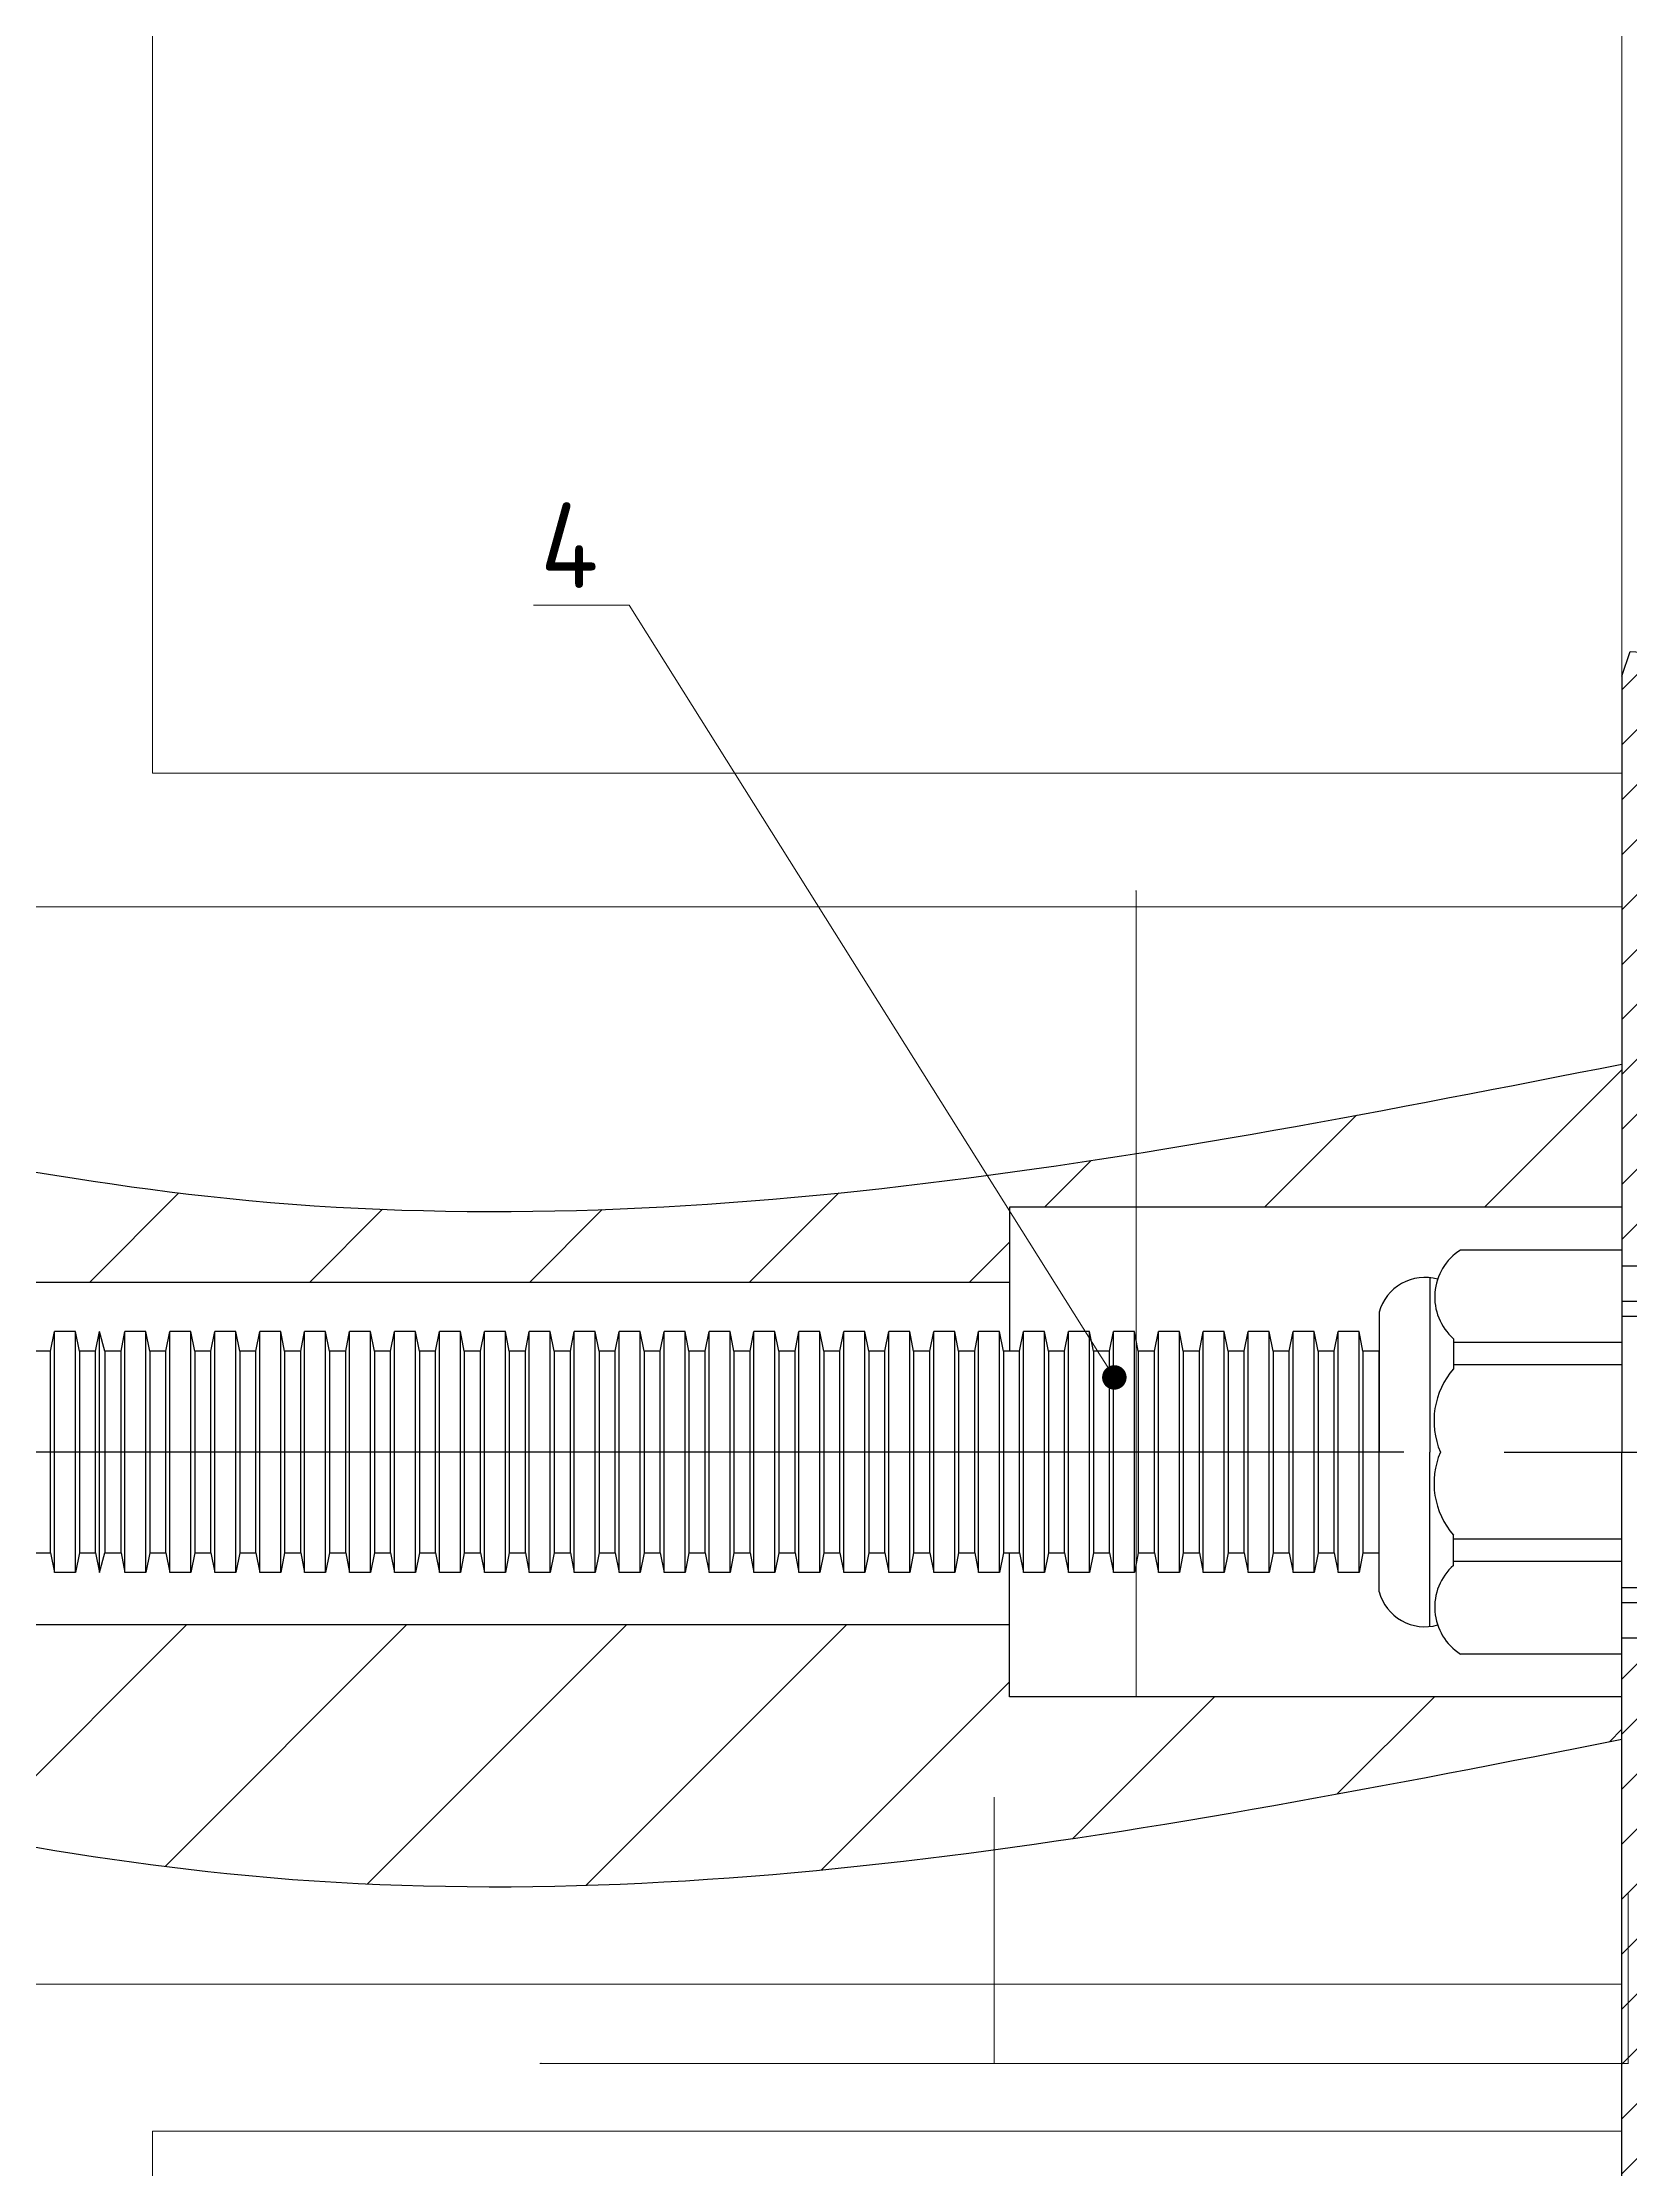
# Model space of a CAD drawing. Header units: millimetres. Extents: x -495897 to 1376592, y -28539 to 470976.
# Drawn here: x 317042 to 323525, y 253245 to 261932 of the extents above; entities that cross this region are included whole.
import ezdxf
from ezdxf import colors
from ezdxf.entities.mleader import LeaderData, LeaderLine
from ezdxf.math import Vec2, Vec3

# ---------------------------------------------------------------- set-up
doc = ezdxf.new("R2010")
doc.units = ezdxf.units.MM
doc.linetypes.add('K5LT_BASIC', pattern=[0])
doc.styles.add('ISOCPEUR', font='isocpeur.ttf', dxfattribs={"width": 0.9, "height": 350})
doc.styles.add('ГОСТ', font='')
doc.styles.get('ГОСТ').set_extended_font_data('GOST 2.304 type A')
doc.dimstyles.new('ГОСТ', dxfattribs={"dimtxt": 2.5, "dimasz": 2.5, "dimexe": 1.25, "dimexo": 0, "dimgap": 1, "dimtad": 1, "dimtxsty": 'ГОСТ', "dimblk": 'ARCHTICK', "dimcen": 2.5, "dimaunit": 1, "dimadec": 3, "dimazin": 0, "dimtfac": 1, "dimtmove": 0, "dimatfit": 3, "dimldrblk": 'DOTSMALL', "dimfxl": 1, "dimlwd": 13, "dimlwe": 13, "dimarcsym": 0})
pattern_1 = [(45, (219572.1, 432206.3), (-449.0128, 449.0128), [])]
pattern_2 = [(45, (308029.7, 256175.32), (-112.2532, 112.2532), [])]

# ---------------------------------------------------------------- blocks, each defined once
blk = doc.blocks.new('кирпичная стена')
at = {"linetype": 'K5LT_BASIC', "lineweight": 18}
for p, q in [((130, 309.24), (130, -7.84)), ((130, 95.24), (130, 263.87)), ((130, 95.24), (130, 263.87)), ((130, 107.24), (130, 195.24)), ((130, 106.16), (130, 194.16)), ((250, 194.16), (250, 106.16)), ((250, 106.16), (130, 106.16)), ((130, 7.24), (130, 95.24)), ((130, 95.24), (380, 95.24)), ((130, 78.08), (130, 95.24)), ((130, 6.16), (130, 94.16)), ((130, 7.24), (130, 15.43)), ((130, -6.76), (130, 7.24)), ((130, -6.76), (130, 7.24)), ((380, 7.24), (130, 7.24)), ((130, -131.23), (130, -4.76)), ((130, -4.76), (250, -4.76)), ((250, -4.76), (250, -92.76))]:
    blk.add_line(p, q, dxfattribs=at)
blk = doc.blocks.new('_ArchTick')
at = {"color": 0, "const_width": 0.15}
blk.add_lwpolyline([(-0.5, -0.5), (0.5, 0.5)], dxfattribs=at)
blk = doc.blocks.new('*D1064')
at = {"color": 0, "lineweight": 13, "transparency": 16777216}
for p, q in [((321507.7, 257175.3), (321507.7, 258469.5)), ((322201.8, 257175.3), (321506.4, 257175.3)), ((321507.7, 255175.3), (321507.7, 257175.3)), ((322201.8, 255175.3), (321506.4, 255175.3))]:
    blk.add_line(p, q, dxfattribs=at)
at = {"layer": 'Defpoints', "color": 0, "transparency": 16777216}
for p in [(321507.7, 257175.3), (322206.8, 257175.3), (322206.8, 255175.3)]:
    blk.add_point(p, dxfattribs=at)
at = {"color": 0, "lineweight": 13, "transparency": 16777216, "xscale": 3, "yscale": 3, "zscale": 3}
for p, rotation in [((321507.7, 257175.3), 90), ((321507.7, 255175.3), 270)]:
    blk.add_blockref('_ArchTick', p, dxfattribs=dict(at, rotation=rotation))
at = {"color": 0, "lineweight": 13, "transparency": 16777216, "insert": (321505.4, 258466), "char_height": 2.5, "attachment_point": 5, "rotation": 90, "style": 'ГОСТ'}
blk.add_mtext('%%C40', dxfattribs=at)
blk = doc.blocks.new('_DotSmall')
at = {"color": 0, "linetype": 'ByBlock', "const_width": 0.5}
blk.add_lwpolyline([(-0.0625, 0, 1), (0.0625, 0, 1)], format="xyb", close=True, dxfattribs=at)
blk = doc.blocks.new('_Dot')
at = {"color": 0, "linetype": 'ByBlock', "lineweight": -2}
blk.add_line((-0.5, 0), (-1, 0), dxfattribs=at)
at = {"color": 0, "linetype": 'ByBlock', "lineweight": 0, "const_width": 0.5}
blk.add_lwpolyline([(-0.25, 0, 1), (0.25, 0, 1)], format="xyb", close=True, dxfattribs=at)
blk = doc.blocks.new('*D1062')
at = {"color": 0, "lineweight": 13, "transparency": 16777216}
for p, q in [((320927.4, 254766.4), (320927.4, 253677.2)), ((323516.6, 254372.6), (323516.6, 253677.2)), ((320927.4, 253678.5), (319073.1, 253678.5)), ((323516.6, 253678.5), (320927.4, 253678.5))]:
    blk.add_line(p, q, dxfattribs=at)
at = {"layer": 'Defpoints', "color": 0, "transparency": 16777216}
for p in [(320927.4, 254771.4), (323516.6, 254377.6), (320927.4, 253678.5)]:
    blk.add_point(p, dxfattribs=at)
at = {"color": 0, "lineweight": 13, "transparency": 16777216, "xscale": 3, "yscale": 3, "zscale": 3, "rotation": 180}
blk.add_blockref('_ArchTick', (320927.4, 253678.5), dxfattribs=at)
at = {"color": 0, "lineweight": 13, "transparency": 16777216, "xscale": 3, "yscale": 3, "zscale": 3}
blk.add_blockref('_ArchTick', (323516.6, 253678.5), dxfattribs=at)
at = {"color": 0, "lineweight": 13, "transparency": 16777216, "insert": (319077.4, 253680.7), "char_height": 2.5, "attachment_point": 5, "style": 'ГОСТ'}
blk.add_mtext('min50', dxfattribs=at)

msp = doc.modelspace()

# ---------------------------------------------------------------- hatches: boundary and pattern name
h = msp.add_hatch()
h.set_pattern_fill('ANSI31', color=256, scale=50)
h.set_pattern_definition(pattern_2)
h.paths.add_polyline_path([(323490.678, 259344.254), (323524.391, 259445.391), (325209.995, 259344.254), (325951.662, 259124.46), (325951.662, 257061.44), (326066.013, 257061.44), (326066.013, 256934.927), (325838.304, 256934.927), (325838.304, 258962.654), (325209.995, 259160.613), (323641.949, 259248.705), (323641.949, 256934.927), (323490.678, 256934.927)])
h = msp.add_hatch()
h.set_pattern_fill('ANSI31', color=256, scale=200)
h.set_pattern_definition(pattern_1)
edge = h.paths.add_edge_path()
edge.add_spline(control_points=[(323490.678, 257759.785), (321595.795, 257387.873), (318048.36, 256691.612), (313823.641, 258214.95), (311603.84, 257509.023), (310990.678, 257314.029)], knot_values=[0, 0, 0, 0, 57.22245637, 107.12683209, 126.17245421, 126.17245421, 126.17245421, 126.17245421], degree=3, periodic=0)
edge.add_line((310990.678, 257314.029), (310990.678, 256868.214))
edge.add_line((310990.678, 256868.214), (320990.678, 256868.214))
edge.add_line((320990.678, 256868.214), (320990.678, 257175.316))
edge.add_line((320990.678, 257175.316), (323490.678, 257175.316))
edge.add_line((323490.678, 257175.316), (323490.678, 257759.785))
h = msp.add_hatch()
h.set_pattern_fill('ANSI31', color=256, scale=200)
h.set_pattern_definition(pattern_1)
edge = h.paths.add_edge_path()
edge.add_line((320990.678, 255468.994), (310990.678, 255468.994))
edge.add_line((310990.678, 255468.994), (310990.678, 254556.216))
edge.add_spline(control_points=[(310990.678, 254556.216), (311603.84, 254751.209), (313823.641, 255457.136), (318048.36, 253933.798), (321595.795, 254630.059), (323490.678, 255001.971)], knot_values=[0, 0, 0, 0, 19.04562211, 68.94999784, 126.17245421, 126.17245421, 126.17245421, 126.17245421], degree=3, periodic=0)
edge.add_line((323490.678, 255001.971), (323490.678, 255175.316))
edge.add_line((323490.678, 255175.316), (320990.678, 255175.316))
edge.add_line((320990.678, 255175.316), (320990.678, 255468.994))
h = msp.add_hatch()
h.set_pattern_fill('ANSI31', color=256, scale=50)
h.set_pattern_definition(pattern_2)
h.paths.add_polyline_path([(323490.678, 255415.704), (323641.949, 255415.704), (323641.949, 253101.926), (325209.995, 253190.019), (325838.304, 253387.978), (325838.304, 255415.704), (326066.013, 255415.704), (326066.013, 255289.192), (325951.662, 255289.192), (325951.662, 253226.172), (325209.995, 253006.377), (323524.391, 252905.241), (323490.678, 253006.377)])

# ---------------------------------------------------------------- linework, layer by layer
at = {"color": 0}
for p in [(323490.678, 259344.254), (323490.678, 253006.377)]:
    msp.add_line(p, (323490.678, 256175.316), dxfattribs=at)
for p, q in [((323490.678, 257175.316), (320990.678, 257175.316)), ((320990.678, 257175.316), (320990.678, 256587.338)), ((323490.678, 257000.316), (322831.53, 257000.316)), ((323490.678, 257000.316), (323490.678, 256175.316)), ((322705.749, 256887.744), (322705.749, 256175.316)), ((323641.949, 256934.927), (323490.678, 256934.927)), ((320990.678, 256868.214), (310990.678, 256868.214)), ((323641.949, 256790.705), (323490.678, 256790.705)), ((322499.313, 256746.301), (322499.313, 256175.316)), ((323641.949, 256729.596), (323490.678, 256729.596)), ((317075.413, 256587.338), (317091.316, 256667.816)), ((317176.976, 256667.816), (317091.316, 256667.816)), ((317091.316, 255682.816), (317091.316, 256667.816)), ((317192.879, 256587.338), (317176.976, 256667.816)), ((317176.976, 255682.816), (317176.976, 256667.816)), ((317258.858, 256587.338), (317274.761, 256667.816)), ((317296.885, 256587.338), (317274.761, 256667.816)), ((317274.761, 255682.816), (317274.761, 256667.816)), ((317362.864, 256587.338), (317378.767, 256667.816)), ((317464.427, 256667.816), (317378.767, 256667.816)), ((317378.767, 255682.816), (317378.767, 256667.816)), ((317480.33, 256587.338), (317464.427, 256667.816)), ((317464.427, 255682.816), (317464.427, 256667.816)), ((317546.309, 256587.338), (317562.212, 256667.816)), ((317647.872, 256667.816), (317562.212, 256667.816)), ((317562.212, 255682.816), (317562.212, 256667.816)), ((317663.775, 256587.338), (317647.872, 256667.816)), ((317647.872, 255682.816), (317647.872, 256667.816)), ((317729.753, 256587.338), (317745.656, 256667.816)), ((317831.316, 256667.816), (317745.656, 256667.816)), ((317745.656, 255682.816), (317745.656, 256667.816)), ((317847.219, 256587.338), (317831.316, 256667.816)), ((317831.316, 255682.816), (317831.316, 256667.816)), ((317913.198, 256587.338), (317929.101, 256667.816)), ((318014.761, 256667.816), (317929.101, 256667.816)), ((317929.101, 255682.816), (317929.101, 256667.816)), ((318030.664, 256587.338), (318014.761, 256667.816)), ((318014.761, 255682.816), (318014.761, 256667.816)), ((318096.643, 256587.338), (318112.545, 256667.816)), ((318198.206, 256667.816), (318112.545, 256667.816)), ((318112.545, 255682.816), (318112.545, 256667.816)), ((318214.109, 256587.338), (318198.206, 256667.816)), ((318198.206, 255682.816), (318198.206, 256667.816)), ((318280.087, 256587.338), (318295.99, 256667.816)), ((318381.65, 256667.816), (318295.99, 256667.816)), ((318295.99, 255682.816), (318295.99, 256667.816)), ((318397.553, 256587.338), (318381.65, 256667.816)), ((318381.65, 255682.816), (318381.65, 256667.816)), ((318463.532, 256587.338), (318479.435, 256667.816)), ((318565.095, 256667.816), (318479.435, 256667.816)), ((318479.435, 255682.816), (318479.435, 256667.816)), ((318580.998, 256587.338), (318565.095, 256667.816)), ((318565.095, 255682.816), (318565.095, 256667.816)), ((318646.976, 256587.338), (318662.879, 256667.816)), ((318748.539, 256667.816), (318662.879, 256667.816)), ((318662.879, 255682.816), (318662.879, 256667.816)), ((318764.442, 256587.338), (318748.539, 256667.816)), ((318748.539, 255682.816), (318748.539, 256667.816)), ((318830.421, 256587.338), (318846.324, 256667.816)), ((318931.984, 256667.816), (318846.324, 256667.816)), ((318846.324, 255682.816), (318846.324, 256667.816)), ((318947.887, 256587.338), (318931.984, 256667.816)), ((318931.984, 255682.816), (318931.984, 256667.816)), ((319013.866, 256587.338), (319029.769, 256667.816)), ((319115.429, 256667.816), (319029.769, 256667.816)), ((319029.769, 255682.816), (319029.769, 256667.816)), ((319131.332, 256587.338), (319115.429, 256667.816)), ((319115.429, 255682.816), (319115.429, 256667.816)), ((319197.31, 256587.338), (319213.213, 256667.816)), ((319298.873, 256667.816), (319213.213, 256667.816)), ((319213.213, 255682.816), (319213.213, 256667.816)), ((319314.776, 256587.338), (319298.873, 256667.816)), ((319298.873, 255682.816), (319298.873, 256667.816)), ((319380.755, 256587.338), (319396.658, 256667.816)), ((319482.318, 256667.816), (319396.658, 256667.816)), ((319396.658, 255682.816), (319396.658, 256667.816)), ((319498.221, 256587.338), (319482.318, 256667.816)), ((319482.318, 255682.816), (319482.318, 256667.816)), ((319564.199, 256587.338), (319580.102, 256667.816)), ((319665.763, 256667.816), (319580.102, 256667.816)), ((319580.102, 255682.816), (319580.102, 256667.816)), ((319681.666, 256587.338), (319665.763, 256667.816)), ((319665.763, 255682.816), (319665.763, 256667.816)), ((319747.644, 256587.338), (319763.547, 256667.816)), ((319849.207, 256667.816), (319763.547, 256667.816)), ((319763.547, 255682.816), (319763.547, 256667.816)), ((319865.11, 256587.338), (319849.207, 256667.816)), ((319849.207, 255682.816), (319849.207, 256667.816)), ((319931.089, 256587.338), (319946.992, 256667.816)), ((320032.652, 256667.816), (319946.992, 256667.816)), ((319946.992, 255682.816), (319946.992, 256667.816)), ((320048.555, 256587.338), (320032.652, 256667.816)), ((320032.652, 255682.816), (320032.652, 256667.816)), ((320114.533, 256587.338), (320130.436, 256667.816)), ((320216.096, 256667.816), (320130.436, 256667.816)), ((320130.436, 255682.816), (320130.436, 256667.816)), ((320231.999, 256587.338), (320216.096, 256667.816)), ((320216.096, 255682.816), (320216.096, 256667.816)), ((320297.978, 256587.338), (320313.881, 256667.816)), ((320399.541, 256667.816), (320313.881, 256667.816)), ((320313.881, 255682.816), (320313.881, 256667.816)), ((320415.444, 256587.338), (320399.541, 256667.816)), ((320399.541, 255682.816), (320399.541, 256667.816)), ((320481.423, 256587.338), (320497.325, 256667.816)), ((320582.986, 256667.816), (320497.325, 256667.816)), ((320497.325, 255682.816), (320497.325, 256667.816)), ((320598.889, 256587.338), (320582.986, 256667.816)), ((320582.986, 255682.816), (320582.986, 256667.816)), ((320664.867, 256587.338), (320680.77, 256667.816)), ((320766.43, 256667.816), (320680.77, 256667.816)), ((320680.77, 255682.816), (320680.77, 256667.816)), ((320782.333, 256587.338), (320766.43, 256667.816)), ((320766.43, 255682.816), (320766.43, 256667.816)), ((320848.312, 256587.338), (320864.215, 256667.816)), ((320949.875, 256667.816), (320864.215, 256667.816)), ((320864.215, 255682.816), (320864.215, 256667.816)), ((320965.778, 256587.338), (320949.875, 256667.816)), ((320949.875, 255682.816), (320949.875, 256667.816)), ((321031.756, 256587.338), (321047.659, 256667.816)), ((321133.32, 256667.816), (321047.659, 256667.816)), ((321047.659, 255682.816), (321047.659, 256667.816)), ((321149.222, 256587.338), (321133.32, 256667.816)), ((321133.32, 255682.816), (321133.32, 256667.816)), ((321215.201, 256587.338), (321231.104, 256667.816)), ((321316.764, 256667.816), (321231.104, 256667.816)), ((321231.104, 255682.816), (321231.104, 256667.816)), ((321332.667, 256587.338), (321316.764, 256667.816)), ((321316.764, 255682.816), (321316.764, 256667.816)), ((321398.646, 256587.338), (321414.549, 256667.816)), ((321500.209, 256667.816), (321414.549, 256667.816)), ((321414.549, 255682.816), (321414.549, 256667.816)), ((321516.112, 256587.338), (321500.209, 256667.816)), ((321500.209, 255682.816), (321500.209, 256667.816)), ((321582.09, 256587.338), (321597.993, 256667.816)), ((321683.653, 256667.816), (321597.993, 256667.816)), ((321597.993, 255682.816), (321597.993, 256667.816)), ((321699.556, 256587.338), (321683.653, 256667.816)), ((321683.653, 255682.816), (321683.653, 256667.816)), ((321765.535, 256587.338), (321781.438, 256667.816)), ((321867.098, 256667.816), (321781.438, 256667.816)), ((321781.438, 255682.816), (321781.438, 256667.816)), ((321883.001, 256587.338), (321867.098, 256667.816)), ((321867.098, 255682.816), (321867.098, 256667.816)), ((321948.979, 256587.338), (321964.882, 256667.816)), ((322050.543, 256667.816), (321964.882, 256667.816)), ((321964.882, 255682.816), (321964.882, 256667.816)), ((322066.446, 256587.338), (322050.543, 256667.816)), ((322050.543, 255682.816), (322050.543, 256667.816)), ((322132.424, 256587.338), (322148.327, 256667.816)), ((322233.987, 256667.816), (322148.327, 256667.816)), ((322148.327, 255682.816), (322148.327, 256667.816)), ((322249.89, 256587.338), (322233.987, 256667.816)), ((322233.987, 255682.816), (322233.987, 256667.816)), ((322315.869, 256587.338), (322331.772, 256667.816)), ((322417.432, 256667.816), (322331.772, 256667.816)), ((322331.772, 255682.816), (322331.772, 256667.816)), ((322433.335, 256587.338), (322417.432, 256667.816)), ((322417.432, 255682.816), (322417.432, 256667.816)), ((322802.918, 256638.161), (322802.918, 256515.339)), ((323490.678, 256622.383), (322802.918, 256622.383)), ((323490.678, 256531.126), (322802.918, 256531.126)), ((322600.187, 256175.316), (310403.989, 256175.316)), ((322499.313, 255604.33), (322499.313, 256175.316)), ((322705.749, 255462.887), (322705.749, 256175.316)), ((323490.678, 255350.316), (323490.678, 256175.316)), ((322802.918, 255712.47), (322802.918, 255835.292)), ((317075.413, 255763.293), (317091.316, 255682.816)), ((317192.879, 255763.293), (317176.976, 255682.816)), ((317258.858, 255763.293), (317274.761, 255682.816)), ((317274.761, 255682.816), (317296.885, 255763.293)), ((317362.864, 255763.293), (317378.767, 255682.816)), ((317480.33, 255763.293), (317464.427, 255682.816)), ((317546.309, 255763.293), (317562.212, 255682.816)), ((317663.775, 255763.293), (317647.872, 255682.816)), ((317729.753, 255763.293), (317745.656, 255682.816)), ((317847.219, 255763.293), (317831.316, 255682.816)), ((317913.198, 255763.293), (317929.101, 255682.816)), ((318030.664, 255763.293), (318014.761, 255682.816)), ((318096.643, 255763.293), (318112.545, 255682.816)), ((318214.109, 255763.293), (318198.206, 255682.816)), ((318280.087, 255763.293), (318295.99, 255682.816)), ((318397.553, 255763.293), (318381.65, 255682.816)), ((318463.532, 255763.293), (318479.435, 255682.816)), ((318580.998, 255763.293), (318565.095, 255682.816)), ((318646.976, 255763.293), (318662.879, 255682.816)), ((318764.442, 255763.293), (318748.539, 255682.816)), ((318830.421, 255763.293), (318846.324, 255682.816)), ((318947.887, 255763.293), (318931.984, 255682.816)), ((319013.866, 255763.293), (319029.769, 255682.816)), ((319131.332, 255763.293), (319115.429, 255682.816)), ((319197.31, 255763.293), (319213.213, 255682.816)), ((319314.776, 255763.293), (319298.873, 255682.816)), ((319380.755, 255763.293), (319396.658, 255682.816)), ((319498.221, 255763.293), (319482.318, 255682.816)), ((319564.199, 255763.293), (319580.102, 255682.816)), ((319681.666, 255763.293), (319665.763, 255682.816)), ((319747.644, 255763.293), (319763.547, 255682.816)), ((319865.11, 255763.293), (319849.207, 255682.816)), ((319931.089, 255763.293), (319946.992, 255682.816)), ((320048.555, 255763.293), (320032.652, 255682.816)), ((320114.533, 255763.293), (320130.436, 255682.816)), ((320231.999, 255763.293), (320216.096, 255682.816)), ((320297.978, 255763.293), (320313.881, 255682.816)), ((320415.444, 255763.293), (320399.541, 255682.816)), ((320481.423, 255763.293), (320497.325, 255682.816)), ((320598.889, 255763.293), (320582.986, 255682.816)), ((320664.867, 255763.293), (320680.77, 255682.816)), ((320782.333, 255763.293), (320766.43, 255682.816)), ((320848.312, 255763.293), (320864.215, 255682.816)), ((320965.778, 255763.293), (320949.875, 255682.816)), ((320990.678, 255175.316), (320990.678, 255763.293)), ((321031.756, 255763.293), (321047.659, 255682.816)), ((321149.222, 255763.293), (321133.32, 255682.816)), ((321215.201, 255763.293), (321231.104, 255682.816)), ((321332.667, 255763.293), (321316.764, 255682.816)), ((321398.646, 255763.293), (321414.549, 255682.816)), ((321516.112, 255763.293), (321500.209, 255682.816)), ((321582.09, 255763.293), (321597.993, 255682.816)), ((321699.556, 255763.293), (321683.653, 255682.816)), ((321765.535, 255763.293), (321781.438, 255682.816)), ((321883.001, 255763.293), (321867.098, 255682.816)), ((321948.979, 255763.293), (321964.882, 255682.816)), ((322066.446, 255763.293), (322050.543, 255682.816)), ((322132.424, 255763.293), (322148.327, 255682.816)), ((322249.89, 255763.293), (322233.987, 255682.816)), ((322315.869, 255763.293), (322331.772, 255682.816)), ((322433.335, 255763.293), (322417.432, 255682.816)), ((323490.678, 255819.506), (322802.918, 255819.506)), ((317176.976, 255682.816), (317091.316, 255682.816)), ((317464.427, 255682.816), (317378.767, 255682.816)), ((317647.872, 255682.816), (317562.212, 255682.816)), ((317831.316, 255682.816), (317745.656, 255682.816)), ((318014.761, 255682.816), (317929.101, 255682.816)), ((318198.206, 255682.816), (318112.545, 255682.816)), ((318381.65, 255682.816), (318295.99, 255682.816)), ((318565.095, 255682.816), (318479.435, 255682.816)), ((318748.539, 255682.816), (318662.879, 255682.816)), ((318931.984, 255682.816), (318846.324, 255682.816)), ((319115.429, 255682.816), (319029.769, 255682.816)), ((319298.873, 255682.816), (319213.213, 255682.816)), ((319482.318, 255682.816), (319396.658, 255682.816)), ((319665.763, 255682.816), (319580.102, 255682.816)), ((319849.207, 255682.816), (319763.547, 255682.816)), ((320032.652, 255682.816), (319946.992, 255682.816)), ((320216.096, 255682.816), (320130.436, 255682.816)), ((320399.541, 255682.816), (320313.881, 255682.816)), ((320582.986, 255682.816), (320497.325, 255682.816)), ((320766.43, 255682.816), (320680.77, 255682.816)), ((320949.875, 255682.816), (320864.215, 255682.816)), ((321133.32, 255682.816), (321047.659, 255682.816)), ((321316.764, 255682.816), (321231.104, 255682.816)), ((321500.209, 255682.816), (321414.549, 255682.816)), ((321683.653, 255682.816), (321597.993, 255682.816)), ((321867.098, 255682.816), (321781.438, 255682.816)), ((322050.543, 255682.816), (321964.882, 255682.816)), ((322233.987, 255682.816), (322148.327, 255682.816)), ((322417.432, 255682.816), (322331.772, 255682.816)), ((323490.678, 255728.249), (322802.918, 255728.249)), ((323641.949, 255621.035), (323490.678, 255621.035)), ((323641.949, 255559.926), (323490.678, 255559.926)), ((320990.678, 255468.994), (310990.678, 255468.994)), ((323641.949, 255415.704), (323490.678, 255415.704)), ((323490.678, 255350.316), (322831.53, 255350.316)), ((323490.678, 255175.316), (320990.678, 255175.316)), ((323490.678, 255175.316), (322413.859, 255175.316))]:
    msp.add_line(p, q)
for points in [[(317009.435, 255763.293), (317075.413, 255763.293), (317075.413, 256587.338), (317009.435, 256587.338)], [(317192.879, 255763.293), (317258.858, 255763.293), (317258.858, 256587.338), (317192.879, 256587.338)], [(317296.885, 255763.293), (317362.864, 255763.293), (317362.864, 256587.338), (317296.885, 256587.338)], [(317480.33, 255763.293), (317546.309, 255763.293), (317546.309, 256587.338), (317480.33, 256587.338)], [(317663.775, 255763.293), (317729.753, 255763.293), (317729.753, 256587.338), (317663.775, 256587.338)], [(317847.219, 255763.293), (317913.198, 255763.293), (317913.198, 256587.338), (317847.219, 256587.338)], [(318030.664, 255763.293), (318096.643, 255763.293), (318096.643, 256587.338), (318030.664, 256587.338)], [(318214.109, 255763.293), (318280.087, 255763.293), (318280.087, 256587.338), (318214.109, 256587.338)], [(318397.553, 255763.293), (318463.532, 255763.293), (318463.532, 256587.338), (318397.553, 256587.338)], [(318580.998, 255763.293), (318646.976, 255763.293), (318646.976, 256587.338), (318580.998, 256587.338)], [(318764.442, 255763.293), (318830.421, 255763.293), (318830.421, 256587.338), (318764.442, 256587.338)], [(318947.887, 255763.293), (319013.866, 255763.293), (319013.866, 256587.338), (318947.887, 256587.338)], [(319131.332, 255763.293), (319197.31, 255763.293), (319197.31, 256587.338), (319131.332, 256587.338)], [(319314.776, 255763.293), (319380.755, 255763.293), (319380.755, 256587.338), (319314.776, 256587.338)], [(319498.221, 255763.293), (319564.199, 255763.293), (319564.199, 256587.338), (319498.221, 256587.338)], [(319681.666, 255763.293), (319747.644, 255763.293), (319747.644, 256587.338), (319681.666, 256587.338)], [(319865.11, 255763.293), (319931.089, 255763.293), (319931.089, 256587.338), (319865.11, 256587.338)], [(320048.555, 255763.293), (320114.533, 255763.293), (320114.533, 256587.338), (320048.555, 256587.338)], [(320231.999, 255763.293), (320297.978, 255763.293), (320297.978, 256587.338), (320231.999, 256587.338)], [(320415.444, 255763.293), (320481.423, 255763.293), (320481.423, 256587.338), (320415.444, 256587.338)], [(320598.889, 255763.293), (320664.867, 255763.293), (320664.867, 256587.338), (320598.889, 256587.338)], [(320782.333, 255763.293), (320848.312, 255763.293), (320848.312, 256587.338), (320782.333, 256587.338)], [(320965.778, 255763.293), (321031.756, 255763.293), (321031.756, 256587.338), (320965.778, 256587.338)], [(321149.222, 255763.293), (321215.201, 255763.293), (321215.201, 256587.338), (321149.222, 256587.338)], [(321332.667, 255763.293), (321398.646, 255763.293), (321398.646, 256587.338), (321332.667, 256587.338)], [(321516.112, 255763.293), (321582.09, 255763.293), (321582.09, 256587.338), (321516.112, 256587.338)], [(321699.556, 255763.293), (321765.535, 255763.293), (321765.535, 256587.338), (321699.556, 256587.338)], [(321883.001, 255763.293), (321948.979, 255763.293), (321948.979, 256587.338), (321883.001, 256587.338)], [(322066.446, 255763.293), (322132.424, 255763.293), (322132.424, 256587.338), (322066.446, 256587.338)], [(322249.89, 255763.293), (322315.869, 255763.293), (322315.869, 256587.338), (322249.89, 256587.338)], [(322499.313, 256587.338), (322433.335, 256587.338), (322433.335, 255763.293), (322499.313, 255763.293)]]:
    msp.add_lwpolyline(points, close=True)
for points in [[(323490.678, 259344.254, 0), (323524.391, 259445.391, 0), (325209.995, 259344.254, 0), (325209.995, 259344.254, 0)], [(323009.339, 256175.316, 0), (323861.511, 256175.316, 0)]]:
    msp.add_polyline3d(points, dxfattribs=at)
for centre, radius, start, end in [((322953.709, 256808.455), 227.46, 122.4894643, 228.4759548), ((322685.601, 256695.782), 193.016, 74.1597878, 164.8269654), ((323048.76, 256302.307), 325.301, 139.0896575, 202.9781306), ((323048.76, 256048.325), 325.301, 157.0218694, 220.9103425), ((322953.709, 255542.176), 227.46, 131.5240452, 237.5105357), ((322685.601, 255654.849), 193.016, 195.1730346, 285.8402122)]:
    msp.add_arc(centre, radius, start, end)
for points in [[(310990.678, 257314.029), (312836.946, 257781.632), (317794.737, 257211.742), (323490.678, 257759.785)], [(310990.678, 254556.216), (312836.946, 255023.818), (317794.737, 254453.928), (323490.678, 255001.971)]]:
    msp.add_spline(points, degree=3)

# ---------------------------------------------------------------- block references
at = {"xscale": -50, "yscale": 50, "zscale": 50}
msp.add_blockref('кирпичная стена', (329990.678, 253639.774), dxfattribs=at)

# ---------------------------------------------------------------- dimensions: what is measured, and where the dimension line sits
at = {"lineweight": 13}
for base, p1, p2, angle, text, picture, middle in [((321507.658, 257175.316), (322206.758, 255175.316), (322206.758, 257175.316), 90, '%%C40', '*D1064', (321507.658, 258465.998)), ((320927.367, 253678.469), (323516.593, 254377.569), (320927.367, 254771.417), 180, 'min50', '*D1062', (319077.367, 253678.469))]:
    dim = msp.add_linear_dim(base=base, p1=p1, p2=p2, angle=angle, text=text, dimstyle='ГОСТ', override={"dimasz": 3, "dimexo": 5}, dxfattribs=at)
    dim.commit()
    dim.dimension.update_dxf_attribs({"geometry": picture, "text_midpoint": middle, "dimtype": 160})

# ---------------------------------------------------------------- leaders
at = {"lineweight": 25}
ml = msp.add_multileader_mtext('Standard', dxfattribs=at)
ml.set_content('4', color=256, style='ISOCPEUR')
ml.set_leader_properties(lineweight=13)
ml.set_arrow_properties(name='DOT')
ml.build(insert=Vec2(0, 0))
ml.multileader.update_dxf_attribs({"text_left_attachment_type": 6, "text_right_attachment_type": 6, "dogleg_length": 1, "arrow_head_size": 100})
ctx = ml.context
ctx.base_point, ctx.char_height, ctx.arrow_head_size, ctx.landing_gap_size, ctx.plane_origin = Vec3(318998.672, 259633.904), 350, 100, 100, Vec3(319109.488, 260836.163)
ctx.left_attachment, ctx.right_attachment, ctx.text_align_type = 6, 6, 1
notes = []
notes.append((ctx, [(1, (1, 1, 0), (319437.672, 259633.904), (-1, 0), 50, [(0, [(321418.291, 256480.164)], 0, [])])]))
ctx.mtext.insert, ctx.mtext.alignment, ctx.mtext.flow_direction = Vec3(319193.172, 260053.904), 2, 5
for ctx, leaders in notes:
    for number, flags, end, landing, length, lines in leaders:
        leader = LeaderData()
        leader.index, (leader.has_last_leader_line, leader.has_dogleg_vector, leader.attachment_direction) = number, flags
        leader.last_leader_point, leader.dogleg_vector, leader.dogleg_length = Vec3(end), Vec3(landing), length
        for number, points, colour, breaks in lines:
            line = LeaderLine()
            line.index, line.vertices, line.color, line.breaks = number, Vec3.list(points), colors.encode_raw_color(colour), breaks
            leader.lines.append(line)
        ctx.leaders.append(leader)

doc.saveas('drawing.dxf')
